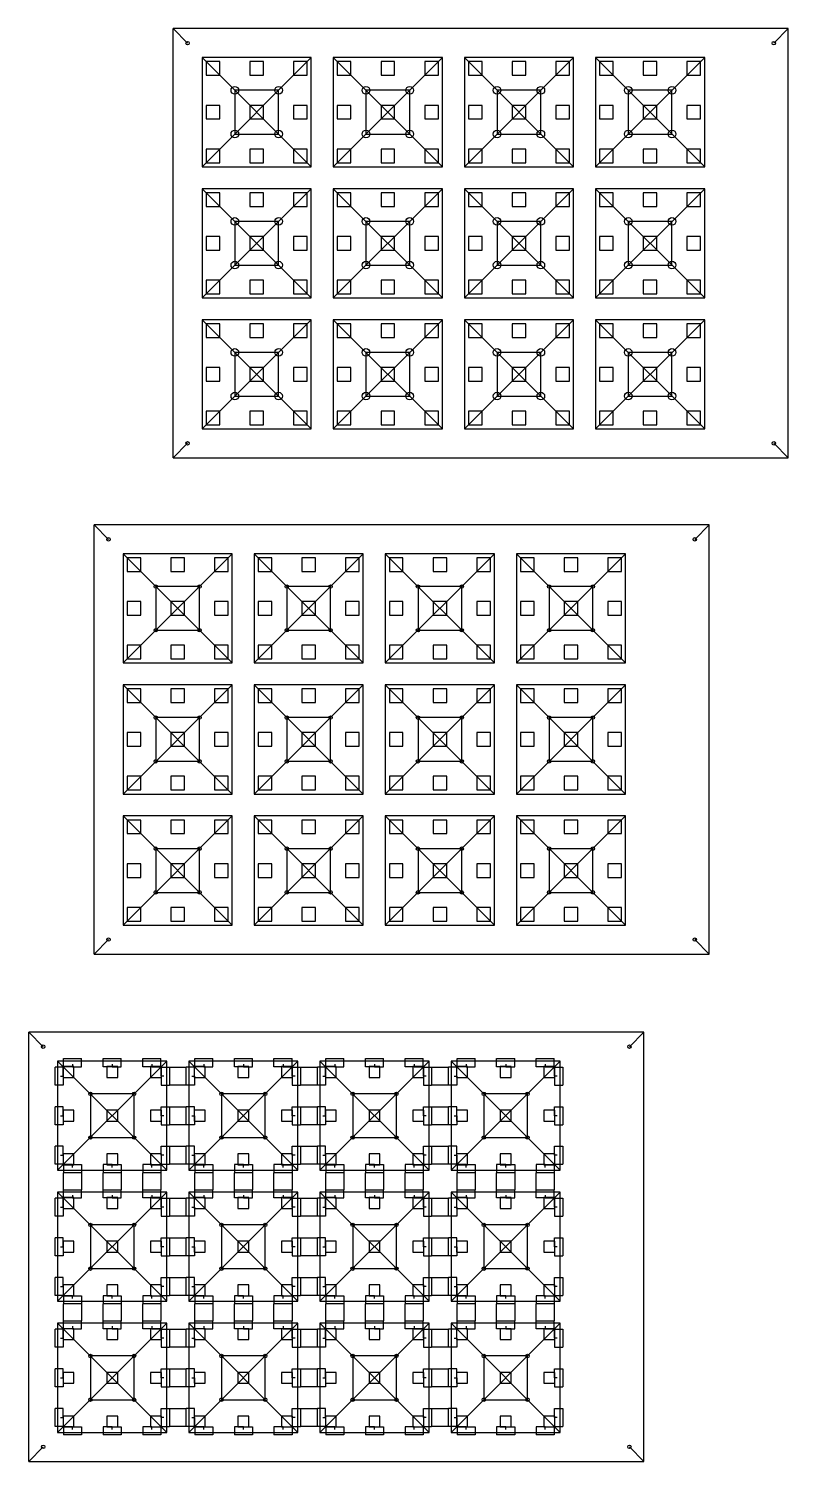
# Model space of a CAD drawing. Header units: inches. Extents: x 0.4 to 28.2, y 0.1 to 52.5.
import ezdxf

# ---------------------------------------------------------------- set-up
doc = ezdxf.new("R2010")
doc.units = ezdxf.units.IN
doc.header["$MEASUREMENT"] = 0
for name, color, linetype in [('CUT', 1, 'Continuous'), ('ENGRAVE', 3, 'Continuous'), ('good', 7, 'Continuous'), ('notes', 2, 'Continuous')]:
    doc.layers.add(name, color=color, linetype=linetype)

# ---------------------------------------------------------------- blocks, each defined once
blk = doc.blocks.new('*U4')
at = {"layer": 'CUT', "linetype": 'Continuous'}
for p, q in [((-1.79094, 1.78), (-2.09094, 1.78)), ((-1.79094, 1.45), (-1.79094, 1.78)), ((-1.78, 1.79094), (-1.78, 2.09094)), ((-1.45, 1.79094), (-1.78, 1.79094)), ((-1.45, 1.89094), (-1.45, 1.79094)), ((-1.45, 1.79094), (-1.12, 1.79094)), ((-1.12, 1.79094), (-1.12, 2.09094)), ((-0.33, 1.79094), (-0.33, 2.09094)), ((0, 1.79094), (-0.33, 1.79094)), ((0, 1.89094), (0, 1.79094)), ((0, 1.79094), (0.33, 1.79094)), ((0.33, 1.79094), (0.33, 2.09094)), ((1.12, 1.79094), (1.12, 2.09094)), ((1.45, 1.79094), (1.12, 1.79094)), ((1.45, 1.89094), (1.45, 1.79094)), ((1.45, 1.79094), (1.78, 1.79094)), ((1.78, 1.79094), (1.78, 2.09094)), ((1.79094, 1.45), (1.79094, 1.78)), ((1.79094, 1.78), (2.09094, 1.78)), ((-1.79094, 1.12), (-2.09094, 1.12)), ((-1.89094, 1.45), (-1.79094, 1.45)), ((-1.79094, 1.45), (-1.79094, 1.12)), ((1.89094, 1.45), (1.79094, 1.45)), ((1.79094, 1.45), (1.79094, 1.12)), ((1.79094, 1.12), (2.09094, 1.12)), ((-1.79094, 0.33), (-2.09094, 0.33)), ((-1.89094, 0), (-1.79094, 0)), ((-1.79094, 0), (-1.79094, 0.33)), ((-1.79094, 0), (-1.79094, -0.33)), ((1.79094, 0), (1.79094, 0.33)), ((1.79094, 0.33), (2.09094, 0.33)), ((1.89094, 0), (1.79094, 0)), ((1.79094, 0), (1.79094, -0.33)), ((-1.79094, -0.33), (-2.09094, -0.33)), ((1.79094, -0.33), (2.09094, -0.33)), ((-1.79094, -1.12), (-2.09094, -1.12)), ((-1.89094, -1.45), (-1.79094, -1.45)), ((-1.79094, -1.45), (-1.79094, -1.12)), ((-1.79094, -1.45), (-1.79094, -1.78)), ((1.79094, -1.45), (1.79094, -1.12)), ((1.79094, -1.12), (2.09094, -1.12)), ((1.89094, -1.45), (1.79094, -1.45)), ((1.79094, -1.45), (1.79094, -1.78)), ((-1.79094, -1.78), (-2.09094, -1.78)), ((-1.45, -1.79094), (-1.78, -1.79094)), ((-1.78, -1.79094), (-1.78, -2.09094)), ((-1.45, -1.89094), (-1.45, -1.79094)), ((-1.45, -1.79094), (-1.12, -1.79094)), ((-1.12, -1.79094), (-1.12, -2.09094)), ((0, -1.79094), (-0.33, -1.79094)), ((-0.33, -1.79094), (-0.33, -2.09094)), ((0, -1.89094), (0, -1.79094)), ((0, -1.79094), (0.33, -1.79094)), ((0.33, -1.79094), (0.33, -2.09094)), ((1.45, -1.79094), (1.12, -1.79094)), ((1.12, -1.79094), (1.12, -2.09094)), ((1.45, -1.89094), (1.45, -1.79094)), ((1.45, -1.79094), (1.78, -1.79094)), ((1.78, -1.79094), (1.78, -2.09094)), ((1.79094, -1.78), (2.09094, -1.78))]:
    blk.add_line(p, q, dxfattribs=at)
at = {"layer": 'CUT'}
for p, q in [((-2.09094, 1.12), (-2.09094, 1.78)), ((-1.78, 2.09094), (-1.12, 2.09094)), ((-0.33, 2.09094), (0.33, 2.09094)), ((1.12, 2.09094), (1.78, 2.09094)), ((2.09094, 1.78), (2.09094, 1.12)), ((-2.09094, -0.33), (-2.09094, 0.33)), ((2.09094, 0.33), (2.09094, -0.33)), ((-2.09094, -1.78), (-2.09094, -1.12)), ((2.09094, -1.12), (2.09094, -1.78)), ((-1.12, -2.09094), (-1.78, -2.09094)), ((0.33, -2.09094), (-0.33, -2.09094)), ((1.78, -2.09094), (1.12, -2.09094))]:
    blk.add_line(p, q, dxfattribs=at)
for points in [[(-1.8, 1.4), (-1.4, 1.4), (-1.4, 1.8), (-1.8, 1.8)], [(-0.2, 1.4), (0.2, 1.4), (0.2, 1.8), (-0.2, 1.8)], [(1.4, 1.4), (1.8, 1.4), (1.8, 1.8), (1.4, 1.8)], [(-1.8, -0.2), (-1.4, -0.2), (-1.4, 0.2), (-1.8, 0.2)], [(-0.2, -0.2), (0.2, -0.2), (0.2, 0.2), (-0.2, 0.2)], [(1.4, -0.2), (1.8, -0.2), (1.8, 0.2), (1.4, 0.2)], [(-1.8, -1.8), (-1.4, -1.8), (-1.4, -1.4), (-1.8, -1.4)], [(-0.2, -1.8), (0.2, -1.8), (0.2, -1.4), (-0.2, -1.4)], [(1.4, -1.8), (1.8, -1.8), (1.8, -1.4), (1.4, -1.4)]]:
    blk.add_lwpolyline(points, close=True, dxfattribs=at)
at = {"layer": 'CUT', "linetype": 'Continuous'}
for centre, radius in [((-0.8, 0.8), 0.06299), ((0.8, 0.8), 0.0628), ((-0.8, -0.8), 0.06299), ((0.8, -0.8), 0.0628)]:
    blk.add_circle(centre, radius, dxfattribs=at)
at = {"layer": 'ENGRAVE', "linetype": 'Continuous'}
for p, q in [((1.99803, 1.99803), (-1.99803, 1.99803)), ((-1.99803, 1.99803), (-1.99803, -1.99803)), ((1.99803, -1.99803), (1.99803, 1.99803)), ((-1.99803, -1.99803), (1.99803, -1.99803))]:
    blk.add_line(p, q, dxfattribs=at)
at = {"layer": 'good', "linetype": 'Continuous'}
for p, q in [((-1.99803, -1.99803), (1.99803, 1.99803)), ((1.99803, -1.99803), (-1.99803, 1.99803)), ((0.8, 0.8), (-0.8, 0.8)), ((-0.8, 0.8), (-0.8, -0.8)), ((0.8, -0.8), (0.8, 0.8)), ((-0.8, -0.8), (0.8, -0.8))]:
    blk.add_line(p, q, dxfattribs=at)
blk = doc.blocks.new('*U5')
at = {"color": 0, "linetype": 'ByBlock', "lineweight": -2, "transparency": 16777216}
for p in [(0, 9.6), (4.8, 9.6), (9.6, 9.6), (14.4, 9.6), (0, 4.8), (4.8, 4.8), (9.6, 4.8), (14.4, 4.8), (0, 0), (4.8, 0), (9.6, 0), (14.4, 0)]:
    blk.add_blockref('*U4', p, dxfattribs=at)
blk = doc.blocks.new('*U20')
at = {"layer": 'CUT'}
for points in [[(-1.85, 1.35), (-1.35, 1.35), (-1.35, 1.85), (-1.85, 1.85)], [(-0.25, 1.35), (0.25, 1.35), (0.25, 1.85), (-0.25, 1.85)], [(1.35, 1.35), (1.85, 1.35), (1.85, 1.85), (1.35, 1.85)], [(-1.85, -0.25), (-1.35, -0.25), (-1.35, 0.25), (-1.85, 0.25)], [(-0.25, -0.25), (0.25, -0.25), (0.25, 0.25), (-0.25, 0.25)], [(1.35, -0.25), (1.85, -0.25), (1.85, 0.25), (1.35, 0.25)], [(-1.85, -1.85), (-1.35, -1.85), (-1.35, -1.35), (-1.85, -1.35)], [(-0.25, -1.85), (0.25, -1.85), (0.25, -1.35), (-0.25, -1.35)], [(1.35, -1.85), (1.85, -1.85), (1.85, -1.35), (1.35, -1.35)]]:
    blk.add_lwpolyline(points, close=True, dxfattribs=at)
at = {"layer": 'CUT', "linetype": 'Continuous'}
for centre, radius in [((-0.8, 0.8), 0.06299), ((0.8, 0.8), 0.0628), ((-0.8, -0.8), 0.06299), ((0.8, -0.8), 0.0628)]:
    blk.add_circle(centre, radius, dxfattribs=at)
at = {"layer": 'good', "linetype": 'Continuous'}
for p, q in [((-1.99803, -1.99803), (1.99803, 1.99803)), ((1.99803, -1.99803), (-1.99803, 1.99803)), ((0.8, 0.8), (-0.8, 0.8)), ((-0.8, 0.8), (-0.8, -0.8)), ((0.8, -0.8), (0.8, 0.8)), ((-0.8, -0.8), (0.8, -0.8))]:
    blk.add_line(p, q, dxfattribs=at)
at = {"layer": 'notes', "linetype": 'Continuous'}
for p, q in [((1.99803, 1.99803), (-1.99803, 1.99803)), ((-1.99803, 1.99803), (-1.99803, -1.99803)), ((1.99803, -1.99803), (1.99803, 1.99803)), ((-1.99803, -1.99803), (1.99803, -1.99803))]:
    blk.add_line(p, q, dxfattribs=at)
blk = doc.blocks.new('*U22')
at = {"color": 0, "linetype": 'ByBlock', "lineweight": -2, "transparency": 16777216}
for p in [(0, 9.6), (4.8, 9.6), (9.6, 9.6), (14.4, 9.6), (0, 4.8), (4.8, 4.8), (9.6, 4.8), (14.4, 4.8), (0, 0), (4.8, 0), (9.6, 0), (14.4, 0)]:
    blk.add_blockref('*U20', p, dxfattribs=at)
blk = doc.blocks.new('*U27')
at = {"layer": 'CUT'}
for points in [[(-1.85, 1.35), (-1.35, 1.35), (-1.35, 1.85), (-1.85, 1.85)], [(-0.25, 1.35), (0.25, 1.35), (0.25, 1.85), (-0.25, 1.85)], [(1.35, 1.35), (1.85, 1.35), (1.85, 1.85), (1.35, 1.85)], [(-1.85, -0.25), (-1.35, -0.25), (-1.35, 0.25), (-1.85, 0.25)], [(-0.25, -0.25), (0.25, -0.25), (0.25, 0.25), (-0.25, 0.25)], [(1.35, -0.25), (1.85, -0.25), (1.85, 0.25), (1.35, 0.25)], [(-1.85, -1.85), (-1.35, -1.85), (-1.35, -1.35), (-1.85, -1.35)], [(-0.25, -1.85), (0.25, -1.85), (0.25, -1.35), (-0.25, -1.35)], [(1.35, -1.85), (1.85, -1.85), (1.85, -1.35), (1.35, -1.35)]]:
    blk.add_lwpolyline(points, close=True, dxfattribs=at)
at = {"layer": 'CUT', "linetype": 'Continuous'}
for centre in [(-0.8, 0.8), (0.8, 0.8), (-0.8, -0.8), (0.8, -0.8)]:
    blk.add_circle(centre, 0.14, dxfattribs=at)
at = {"layer": 'good', "linetype": 'Continuous'}
for p, q in [((-1.99803, -1.99803), (1.99803, 1.99803)), ((1.99803, -1.99803), (-1.99803, 1.99803)), ((0.8, 0.8), (-0.8, 0.8)), ((-0.8, 0.8), (-0.8, -0.8)), ((0.8, -0.8), (0.8, 0.8)), ((-0.8, -0.8), (0.8, -0.8))]:
    blk.add_line(p, q, dxfattribs=at)
at = {"layer": 'notes', "linetype": 'Continuous'}
for p, q in [((1.99803, 1.99803), (-1.99803, 1.99803)), ((-1.99803, 1.99803), (-1.99803, -1.99803)), ((1.99803, -1.99803), (1.99803, 1.99803)), ((-1.99803, -1.99803), (1.99803, -1.99803))]:
    blk.add_line(p, q, dxfattribs=at)
blk = doc.blocks.new('*U29')
at = {"color": 0, "linetype": 'ByBlock', "lineweight": -2, "transparency": 16777216}
for p in [(0, 9.6), (4.8, 9.6), (9.6, 9.6), (14.4, 9.6), (0, 4.8), (4.8, 4.8), (9.6, 4.8), (14.4, 4.8), (0, 0), (4.8, 0), (9.6, 0), (14.4, 0)]:
    blk.add_blockref('*U27', p, dxfattribs=at)

msp = doc.modelspace()

# ---------------------------------------------------------------- linework, layer by layer
for p, q in [((5.654, 52.523), (6.184, 51.992)), ((28.171, 52.523), (27.641, 51.992)), ((5.654, 36.805), (6.184, 37.336)), ((28.171, 36.805), (27.641, 37.336)), ((2.758, 34.349), (3.289, 33.818)), ((25.276, 34.349), (24.746, 33.818)), ((2.758, 18.631), (3.289, 19.161)), ((25.276, 18.631), (24.746, 19.161)), ((0.366, 15.769), (0.896, 15.238)), ((22.883, 15.769), (22.353, 15.238)), ((0.366, 0.051), (0.896, 0.582)), ((22.883, 0.051), (22.353, 0.582))]:
    msp.add_line(p, q)
at = {"layer": 'CUT'}
for p, q in [((28.171, 52.523), (5.654, 52.523)), ((5.654, 36.805), (5.654, 52.523)), ((28.171, 36.805), (28.171, 52.523)), ((5.654, 36.805), (28.171, 36.805)), ((25.276, 34.349), (2.758, 34.349)), ((2.758, 18.631), (2.758, 34.349)), ((25.276, 18.631), (25.276, 34.349)), ((2.758, 18.631), (25.276, 18.631)), ((22.883, 15.769), (0.366, 15.769)), ((0.366, 0.051), (0.366, 15.769)), ((22.883, 0.051), (22.883, 15.769)), ((5.516, 14.49), (6.134, 14.49)), ((10.316, 14.49), (10.934, 14.49)), ((15.116, 14.49), (15.734, 14.49)), ((6.134, 13.83), (5.516, 13.83)), ((10.934, 13.83), (10.316, 13.83)), ((15.734, 13.83), (15.116, 13.83)), ((5.516, 13.04), (6.134, 13.04)), ((10.316, 13.04), (10.934, 13.04)), ((15.116, 13.04), (15.734, 13.04)), ((6.134, 12.38), (5.516, 12.38)), ((10.934, 12.38), (10.316, 12.38)), ((15.734, 12.38), (15.116, 12.38)), ((5.516, 11.59), (6.134, 11.59)), ((10.316, 11.59), (10.934, 11.59)), ((15.116, 11.59), (15.734, 11.59)), ((1.645, 10.001), (1.645, 10.619)), ((2.305, 10.619), (2.305, 10.001)), ((3.095, 10.001), (3.095, 10.619)), ((3.755, 10.619), (3.755, 10.001)), ((4.545, 10.001), (4.545, 10.619)), ((5.205, 10.619), (5.205, 10.001)), ((6.134, 10.93), (5.516, 10.93)), ((6.445, 10.001), (6.445, 10.619)), ((7.105, 10.619), (7.105, 10.001)), ((7.895, 10.001), (7.895, 10.619)), ((8.555, 10.619), (8.555, 10.001)), ((9.345, 10.001), (9.345, 10.619)), ((10.005, 10.619), (10.005, 10.001)), ((10.934, 10.93), (10.316, 10.93)), ((11.245, 10.001), (11.245, 10.619)), ((11.905, 10.619), (11.905, 10.001)), ((12.695, 10.001), (12.695, 10.619)), ((13.355, 10.619), (13.355, 10.001)), ((14.145, 10.001), (14.145, 10.619)), ((14.805, 10.619), (14.805, 10.001)), ((15.734, 10.93), (15.116, 10.93)), ((16.045, 10.001), (16.045, 10.619)), ((16.705, 10.619), (16.705, 10.001)), ((17.495, 10.001), (17.495, 10.619)), ((18.155, 10.619), (18.155, 10.001)), ((18.945, 10.001), (18.945, 10.619)), ((19.605, 10.619), (19.605, 10.001)), ((5.516, 9.69), (6.134, 9.69)), ((10.316, 9.69), (10.934, 9.69)), ((15.116, 9.69), (15.734, 9.69)), ((6.134, 9.03), (5.516, 9.03)), ((10.934, 9.03), (10.316, 9.03)), ((15.734, 9.03), (15.116, 9.03)), ((5.516, 8.24), (6.134, 8.24)), ((10.316, 8.24), (10.934, 8.24)), ((15.116, 8.24), (15.734, 8.24)), ((6.134, 7.58), (5.516, 7.58)), ((10.934, 7.58), (10.316, 7.58)), ((15.734, 7.58), (15.116, 7.58)), ((5.516, 6.79), (6.134, 6.79)), ((10.316, 6.79), (10.934, 6.79)), ((15.116, 6.79), (15.734, 6.79)), ((1.645, 5.201), (1.645, 5.819)), ((2.305, 5.819), (2.305, 5.201)), ((3.095, 5.201), (3.095, 5.819)), ((3.755, 5.819), (3.755, 5.201)), ((4.545, 5.201), (4.545, 5.819)), ((5.205, 5.819), (5.205, 5.201)), ((6.134, 6.13), (5.516, 6.13)), ((6.445, 5.201), (6.445, 5.819)), ((7.105, 5.819), (7.105, 5.201)), ((7.895, 5.201), (7.895, 5.819)), ((8.555, 5.819), (8.555, 5.201)), ((9.345, 5.201), (9.345, 5.819)), ((10.005, 5.819), (10.005, 5.201)), ((10.934, 6.13), (10.316, 6.13)), ((11.245, 5.201), (11.245, 5.819)), ((11.905, 5.819), (11.905, 5.201)), ((12.695, 5.201), (12.695, 5.819)), ((13.355, 5.819), (13.355, 5.201)), ((14.145, 5.201), (14.145, 5.819)), ((14.805, 5.819), (14.805, 5.201)), ((15.734, 6.13), (15.116, 6.13)), ((16.045, 5.201), (16.045, 5.819)), ((16.705, 5.819), (16.705, 5.201)), ((17.495, 5.201), (17.495, 5.819)), ((18.155, 5.819), (18.155, 5.201)), ((18.945, 5.201), (18.945, 5.819)), ((19.605, 5.819), (19.605, 5.201)), ((5.516, 4.89), (6.134, 4.89)), ((10.316, 4.89), (10.934, 4.89)), ((15.116, 4.89), (15.734, 4.89)), ((6.134, 4.23), (5.516, 4.23)), ((10.934, 4.23), (10.316, 4.23)), ((15.734, 4.23), (15.116, 4.23)), ((5.516, 3.44), (6.134, 3.44)), ((10.316, 3.44), (10.934, 3.44)), ((15.116, 3.44), (15.734, 3.44)), ((6.134, 2.78), (5.516, 2.78)), ((10.934, 2.78), (10.316, 2.78)), ((15.734, 2.78), (15.116, 2.78)), ((5.516, 1.99), (6.134, 1.99)), ((10.316, 1.99), (10.934, 1.99)), ((15.116, 1.99), (15.734, 1.99)), ((6.134, 1.33), (5.516, 1.33)), ((10.934, 1.33), (10.316, 1.33)), ((15.734, 1.33), (15.116, 1.33)), ((0.366, 0.051), (22.883, 0.051))]:
    msp.add_line(p, q, dxfattribs=at)
for centre in [(6.184, 51.992), (27.641, 51.992), (6.184, 37.336), (27.641, 37.336), (3.289, 33.818), (24.746, 33.818), (3.289, 19.161), (24.746, 19.161), (0.896, 15.238), (22.353, 15.238), (0.896, 0.582), (22.353, 0.582)]:
    msp.add_circle(centre, 0.0625, dxfattribs=at)

# ---------------------------------------------------------------- block references
for name, p in [('*U29', (8.712, 39.864)), ('*U22', (5.817, 21.69)), ('*U5', (3.425, 3.11))]:
    msp.add_blockref(name, p)

doc.saveas('drawing.dxf')
